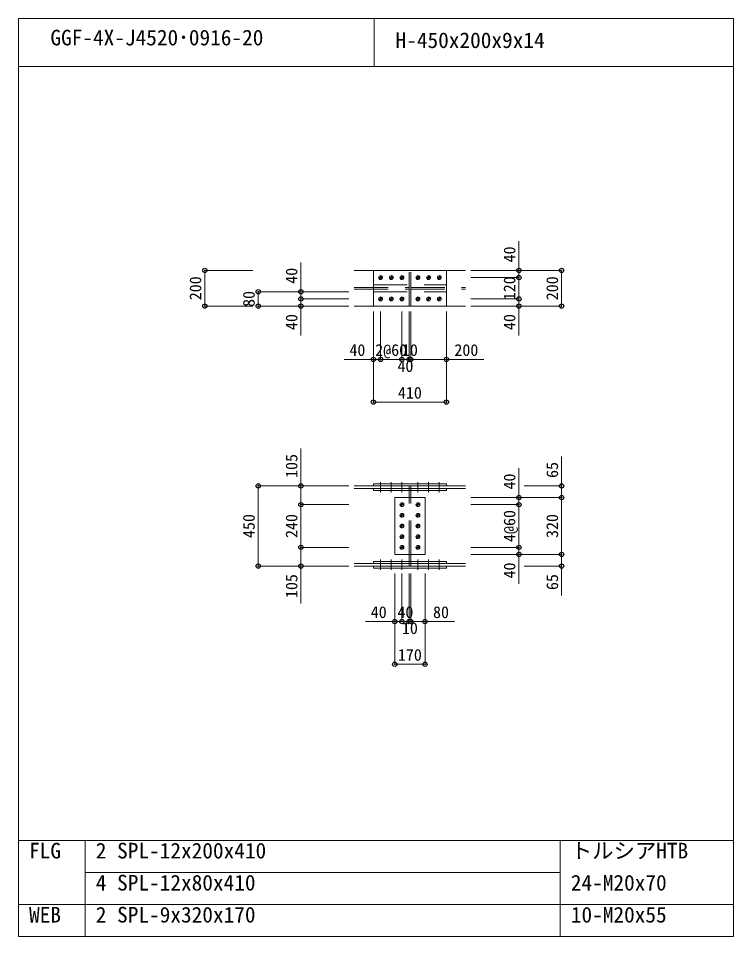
# Model space of a CAD drawing. Units: millimetres, scale not verified. Extents: x -8310 to 8310, y -4800 to 5700.
# Drawn here: x -8310 to -4290, y -4800 to 360 of the extents above; entities that cross this region are included whole.
import ezdxf
from ezdxf.enums import TextEntityAlignment as Align

# ---------------------------------------------------------------- set-up
doc = ezdxf.new("R2010")
doc.units = ezdxf.units.MM
doc.header["$LTSCALE"] = 30
doc.header["$PDMODE"] = 32
doc.header["$PDSIZE"] = 24
doc.linetypes.add('USER2', pattern=[9.525, 6.35, -3.175])
doc.layers.add('0-0', color=7, linetype='Continuous')
doc.layers.add('0-2', color=7, linetype='Continuous')
for name, color, linetype, lineweight in [('0-1', 7, 'Continuous', 18), ('0-5', 7, 'Continuous', 18), ('0-6', 7, 'USER2', 18), ('0-8', 7, 'Continuous', 18), ('0-9', 7, 'Continuous', 18), ('0-A', 7, 'Continuous', 18), ('0-B', 7, 'Continuous', 18)]:
    doc.layers.add(name, color=color, linetype=linetype, lineweight=lineweight)
doc.styles.add('ＭＳ ゴシック', font='')
doc.styles.get('ＭＳ ゴシック').set_extended_font_data('MS Gothic')

msp = doc.modelspace()

# ---------------------------------------------------------------- linework, layer by layer
at = {"layer": '0-0'}
for p in [(-7262, -1056.5), (-5497, -1056.5), (-5257, -1056.5), (-5497, -1096.5), (-6962, -1176.5), (-6722, -1176.5), (-6722, -1216.5), (-5497, -1216.5), (-7262, -1256.5), (-6962, -1256.5), (-6722, -1256.5), (-5497, -1256.5), (-5257, -1256.5), (-6314.5, -1556.5), (-6274.5, -1556.5), (-6154.5, -1556.5), (-6114.5, -1556.5), (-6104.5, -1556.5), (-5904.5, -1556.5), (-6314.5, -1796.5), (-5904.5, -1796.5), (-6962, -2267.5), (-6722, -2267.5), (-5257, -2267.5), (-5497, -2332.5), (-5257, -2332.5), (-6722, -2372.5), (-5497, -2372.5), (-6722, -2612.5), (-5497, -2612.5), (-5497, -2652.5), (-5257, -2652.5), (-6962, -2717.5), (-6722, -2717.5), (-5257, -2717.5), (-6194.5, -3029.5), (-6154.5, -3029.5), (-6114.5, -3029.5), (-6104.5, -3029.5), (-6024.5, -3029.5), (-6194.5, -3269.5), (-6024.5, -3269.5)]:
    msp.add_point(p, dxfattribs=at)
at = {"layer": '0-1'}
for p, q in [((-8310, -4800), (-8310, 360)), ((-8310, 360), (-4290, 360)), ((-6310, 90), (-6310, 360)), ((-4290, -4800), (-4290, 360)), ((-8310, 90), (-4290, 90)), ((-8310, -4260), (-4290, -4260)), ((-7935, -4800), (-7935, -4260)), ((-5265, -4800), (-5265, -4260)), ((-7935, -4440), (-5265, -4440)), ((-8310, -4620), (-4290, -4620)), ((-8310, -4800), (-4290, -4800))]:
    msp.add_line(p, q, dxfattribs=at)
at = {"layer": '0-5'}
for p, q in [((-6422, -1056.5), (-6114.5, -1056.5)), ((-6314.5, -1056.5), (-5904.5, -1056.5)), ((-6314.5, -1256.5), (-6314.5, -1056.5)), ((-6104.5, -1056.5), (-5797, -1056.5)), ((-6422, -1256.5), (-6114.5, -1256.5)), ((-6104.5, -1256.5), (-5797, -1256.5)), ((-6422, -2267.5), (-6114.5, -2267.5)), ((-6314.5, -2255.5), (-5904.5, -2255.5)), ((-6314.5, -2267.5), (-6314.5, -2255.5)), ((-6104.5, -2267.5), (-5797, -2267.5)), ((-6104.5, -2281.5), (-6104.5, -2267.5)), ((-6314.5, -2281.5), (-5904.5, -2281.5)), ((-6314.5, -2293.5), (-6314.5, -2281.5)), ((-6114.5, -2332.5), (-6114.5, -2293.5)), ((-6104.5, -2281.5), (-5797, -2281.5)), ((-6104.5, -2332.5), (-6104.5, -2293.5)), ((-6194.5, -2332.5), (-6024.5, -2332.5)), ((-6194.5, -2652.5), (-6194.5, -2332.5)), ((-6114.5, -2691.5), (-6114.5, -2652.5)), ((-6104.5, -2691.5), (-6104.5, -2652.5)), ((-6422, -2703.5), (-6114.5, -2703.5)), ((-6314.5, -2691.5), (-6114.5, -2691.5)), ((-6314.5, -2703.5), (-6314.5, -2691.5)), ((-6314.5, -2703.5), (-6114.5, -2703.5)), ((-6314.5, -2717.5), (-6114.5, -2717.5)), ((-6314.5, -2729.5), (-6314.5, -2717.5)), ((-6314.5, -2729.5), (-6114.5, -2729.5)), ((-6114.5, -2691.5), (-5904.5, -2691.5)), ((-6114.5, -2703.5), (-5904.5, -2703.5)), ((-6114.5, -2717.5), (-5904.5, -2717.5)), ((-6114.5, -2729.5), (-5904.5, -2729.5)), ((-6104.5, -2717.5), (-5797, -2717.5)), ((-5904.5, -2703.5), (-5904.5, -2691.5)), ((-5904.5, -2729.5), (-5904.5, -2717.5))]:
    msp.add_line(p, q, dxfattribs=at)
for points in [[(-6314.5, -1256.5), (-5904.5, -1256.5), (-5904.5, -1056.5)], [(-6422, -2281.5), (-6114.5, -2281.5), (-6114.5, -2267.5)], [(-6314.5, -2267.5), (-5904.5, -2267.5), (-5904.5, -2255.5)], [(-6314.5, -2293.5), (-5904.5, -2293.5), (-5904.5, -2281.5)], [(-6194.5, -2652.5), (-6024.5, -2652.5), (-6024.5, -2332.5)], [(-6422, -2717.5), (-6114.5, -2717.5), (-6114.5, -2703.5)], [(-6104.5, -2717.5), (-6104.5, -2703.5), (-5797, -2703.5)]]:
    msp.add_lwpolyline(points, dxfattribs=at)
at = {"layer": '0-6'}
for p, q in [((-6314.5, -1056.5), (-5904.5, -1056.5)), ((-6114.5, -1256.5), (-6114.5, -1056.5)), ((-6104.5, -1256.5), (-6104.5, -1056.5)), ((-6422, -1152), (-6114.5, -1152)), ((-6422, -1161), (-6114.5, -1161)), ((-6314.5, -1136.5), (-5904.5, -1136.5)), ((-6314.5, -1176.5), (-5904.5, -1176.5)), ((-6104.5, -1152), (-5797, -1152)), ((-6104.5, -1161), (-5797, -1161)), ((-6314.5, -1256.5), (-5904.5, -1256.5)), ((-6114.5, -2293.5), (-6114.5, -2281.5)), ((-6104.5, -2293.5), (-6104.5, -2281.5)), ((-6114.5, -2652.5), (-6114.5, -2332.5)), ((-6104.5, -2652.5), (-6104.5, -2332.5)), ((-6114.5, -2703.5), (-6114.5, -2691.5)), ((-6104.5, -2703.5), (-6104.5, -2691.5))]:
    msp.add_line(p, q, dxfattribs=at)
at = {"layer": '0-8'}
for p, q in [((-6285.5, -1096.5), (-6263.5, -1096.5)), ((-6283.84, -1105.84), (-6265.17, -1087.17)), ((-6274.5, -1107.5), (-6274.5, -1085.5)), ((-6225.5, -1096.5), (-6203.5, -1096.5)), ((-6223.84, -1105.84), (-6205.17, -1087.17)), ((-6214.5, -1107.5), (-6214.5, -1085.5)), ((-6165.5, -1096.5), (-6143.5, -1096.5)), ((-6163.84, -1105.84), (-6145.17, -1087.17)), ((-6154.5, -1107.5), (-6154.5, -1085.5)), ((-6075.5, -1096.5), (-6053.5, -1096.5)), ((-6073.84, -1105.84), (-6055.17, -1087.17)), ((-6064.5, -1107.5), (-6064.5, -1085.5)), ((-6015.5, -1096.5), (-5993.5, -1096.5)), ((-6013.84, -1105.84), (-5995.17, -1087.17)), ((-6004.5, -1107.5), (-6004.5, -1085.5)), ((-5955.5, -1096.5), (-5933.5, -1096.5)), ((-5953.84, -1105.84), (-5935.17, -1087.17)), ((-5944.5, -1107.5), (-5944.5, -1085.5)), ((-6285.5, -1216.5), (-6263.5, -1216.5)), ((-6283.84, -1225.84), (-6265.17, -1207.17)), ((-6274.5, -1227.5), (-6274.5, -1205.5)), ((-6225.5, -1216.5), (-6203.5, -1216.5)), ((-6223.84, -1225.84), (-6205.17, -1207.17)), ((-6214.5, -1227.5), (-6214.5, -1205.5)), ((-6165.5, -1216.5), (-6143.5, -1216.5)), ((-6163.84, -1225.84), (-6145.17, -1207.17)), ((-6154.5, -1227.5), (-6154.5, -1205.5)), ((-6075.5, -1216.5), (-6053.5, -1216.5)), ((-6073.84, -1225.84), (-6055.17, -1207.17)), ((-6064.5, -1227.5), (-6064.5, -1205.5)), ((-6015.5, -1216.5), (-5993.5, -1216.5)), ((-6013.84, -1225.84), (-5995.17, -1207.17)), ((-6004.5, -1227.5), (-6004.5, -1205.5)), ((-5955.5, -1216.5), (-5933.5, -1216.5)), ((-5953.84, -1225.84), (-5935.17, -1207.17)), ((-5944.5, -1227.5), (-5944.5, -1205.5)), ((-6165.5, -2372.5), (-6143.5, -2372.5)), ((-6163.84, -2381.84), (-6145.17, -2363.17)), ((-6154.5, -2383.5), (-6154.5, -2361.5)), ((-6075.5, -2372.5), (-6053.5, -2372.5)), ((-6073.84, -2381.84), (-6055.17, -2363.17)), ((-6064.5, -2383.5), (-6064.5, -2361.5)), ((-6163.84, -2441.84), (-6145.17, -2423.17)), ((-6154.5, -2443.5), (-6154.5, -2421.5)), ((-6073.84, -2441.84), (-6055.17, -2423.17)), ((-6064.5, -2443.5), (-6064.5, -2421.5)), ((-6165.5, -2432.5), (-6143.5, -2432.5)), ((-6075.5, -2432.5), (-6053.5, -2432.5)), ((-6165.5, -2492.5), (-6143.5, -2492.5)), ((-6163.84, -2501.84), (-6145.17, -2483.17)), ((-6154.5, -2503.5), (-6154.5, -2481.5)), ((-6075.5, -2492.5), (-6053.5, -2492.5)), ((-6073.84, -2501.84), (-6055.17, -2483.17)), ((-6064.5, -2503.5), (-6064.5, -2481.5)), ((-6165.5, -2552.5), (-6143.5, -2552.5)), ((-6163.84, -2561.84), (-6145.17, -2543.17)), ((-6154.5, -2563.5), (-6154.5, -2541.5)), ((-6075.5, -2552.5), (-6053.5, -2552.5)), ((-6073.84, -2561.84), (-6055.17, -2543.17)), ((-6064.5, -2563.5), (-6064.5, -2541.5)), ((-6165.5, -2612.5), (-6143.5, -2612.5)), ((-6163.84, -2621.84), (-6145.17, -2603.17)), ((-6154.5, -2623.5), (-6154.5, -2601.5)), ((-6075.5, -2612.5), (-6053.5, -2612.5)), ((-6073.84, -2621.84), (-6055.17, -2603.17)), ((-6064.5, -2623.5), (-6064.5, -2601.5))]:
    msp.add_line(p, q, dxfattribs=at)
at = {"layer": '0-9'}
for p, q in [((-6274.5, -2245.5), (-6274.5, -2303.5)), ((-6214.5, -2245.5), (-6214.5, -2303.5)), ((-6154.5, -2245.5), (-6154.5, -2303.5)), ((-6064.5, -2245.5), (-6064.5, -2303.5)), ((-6004.5, -2245.5), (-6004.5, -2303.5)), ((-5944.5, -2245.5), (-5944.5, -2303.5)), ((-6274.5, -2739.5), (-6274.5, -2681.5)), ((-6214.5, -2739.5), (-6214.5, -2681.5)), ((-6154.5, -2739.5), (-6154.5, -2681.5)), ((-6064.5, -2739.5), (-6064.5, -2681.5)), ((-6004.5, -2739.5), (-6004.5, -2681.5)), ((-5944.5, -2739.5), (-5944.5, -2681.5))]:
    msp.add_line(p, q, dxfattribs=at)
at = {"layer": '0-A'}
for p, q in [((-6992, -1056.5), (-7262, -1056.5)), ((-5767, -1056.5), (-5497, -1056.5)), ((-5767, -1056.5), (-5257, -1056.5)), ((-5767, -1096.5), (-5497, -1096.5)), ((-6452, -1176.5), (-6962, -1176.5)), ((-6452, -1176.5), (-6722, -1176.5)), ((-6452, -1216.5), (-6722, -1216.5)), ((-6722, -1421.5), (-6722, -1216.5)), ((-5767, -1216.5), (-5497, -1216.5)), ((-5497, -1421.5), (-5497, -1216.5)), ((-6452, -1256.5), (-6722, -1256.5)), ((-6314.5, -1286.5), (-6314.5, -1556.5)), ((-6314.5, -1286.5), (-6314.5, -1796.5)), ((-6274.5, -1286.5), (-6274.5, -1556.5)), ((-6274.5, -1286.5), (-6274.5, -1556.5)), ((-6154.5, -1286.5), (-6154.5, -1556.5)), ((-6154.5, -1286.5), (-6154.5, -1556.5)), ((-6114.5, -1286.5), (-6114.5, -1556.5)), ((-6114.5, -1286.5), (-6114.5, -1556.5)), ((-6104.5, -1286.5), (-6104.5, -1556.5)), ((-6104.5, -1286.5), (-6104.5, -1556.5)), ((-5904.5, -1286.5), (-5904.5, -1556.5)), ((-5904.5, -1286.5), (-5904.5, -1796.5)), ((-5767, -1256.5), (-5497, -1256.5)), ((-6479.5, -1556.5), (-6274.5, -1556.5)), ((-6274.5, -1556.5), (-6154.5, -1556.5)), ((-6154.5, -1556.5), (-6114.5, -1556.5)), ((-6114.5, -1556.5), (-6104.5, -1556.5)), ((-6104.5, -1556.5), (-5694.5, -1556.5)), ((-6314.5, -1796.5), (-5904.5, -1796.5)), ((-6452, -2267.5), (-6962, -2267.5)), ((-6452, -2267.5), (-6722, -2267.5)), ((-5466.63, -2267.5), (-5257, -2267.5)), ((-6452, -2372.5), (-6722, -2372.5)), ((-5767, -2332.5), (-5497, -2332.5)), ((-5767, -2332.5), (-5257, -2332.5)), ((-5767, -2372.5), (-5497, -2372.5)), ((-6452, -2612.5), (-6722, -2612.5)), ((-6722, -2927.5), (-6722, -2612.5)), ((-5767, -2612.5), (-5497, -2612.5)), ((-5497, -2817.5), (-5497, -2612.5)), ((-5767, -2652.5), (-5497, -2652.5)), ((-5767, -2652.5), (-5257, -2652.5)), ((-5257, -2882.5), (-5257, -2652.5)), ((-6452, -2717.5), (-6722, -2717.5)), ((-5466.63, -2717.5), (-5257, -2717.5)), ((-6194.5, -2759.5), (-6194.5, -3029.5)), ((-6194.5, -2759.5), (-6194.5, -3269.5)), ((-6154.5, -2759.5), (-6154.5, -3029.5)), ((-6154.5, -2759.5), (-6154.5, -3029.5)), ((-6114.5, -2759.5), (-6114.5, -3029.5)), ((-6114.5, -2759.5), (-6114.5, -3029.5)), ((-6104.5, -2759.5), (-6104.5, -3029.5)), ((-6104.5, -2759.5), (-6104.5, -3029.5)), ((-6024.5, -2759.5), (-6024.5, -3029.5)), ((-6024.5, -2759.5), (-6024.5, -3269.5)), ((-6359.5, -3029.5), (-6154.5, -3029.5)), ((-6154.5, -3029.5), (-6114.5, -3029.5)), ((-6114.5, -3029.5), (-6104.5, -3029.5)), ((-6104.5, -3029.5), (-5859.5, -3029.5)), ((-6194.5, -3269.5), (-6024.5, -3269.5))]:
    msp.add_line(p, q, dxfattribs=at)
for points in [[(-5767, -1096.5), (-5497, -1096.5), (-5497, -891.5)], [(-6452, -1216.5), (-6722, -1216.5), (-6722, -1011.5)], [(-6992, -1256.5), (-7262, -1256.5), (-7262, -1056.5)], [(-5767, -1256.5), (-5257, -1256.5), (-5257, -1056.5)], [(-5767, -1216.5), (-5497, -1216.5), (-5497, -1096.5)], [(-6452, -1256.5), (-6962, -1256.5), (-6962, -1176.5)], [(-6452, -2372.5), (-6722, -2372.5), (-6722, -2057.5)], [(-5767, -2332.5), (-5257, -2332.5), (-5257, -2102.5)], [(-5767, -2372.5), (-5497, -2372.5), (-5497, -2167.5)], [(-6452, -2717.5), (-6962, -2717.5), (-6962, -2267.5)], [(-6452, -2612.5), (-6722, -2612.5), (-6722, -2372.5)], [(-5767, -2652.5), (-5257, -2652.5), (-5257, -2332.5)], [(-5767, -2612.5), (-5497, -2612.5), (-5497, -2372.5)]]:
    msp.add_lwpolyline(points, dxfattribs=at)
at = {"layer": '0-B'}
for centre in [(-6274.5, -1096.5), (-6214.5, -1096.5), (-6154.5, -1096.5), (-6064.5, -1096.5), (-6004.5, -1096.5), (-5944.5, -1096.5), (-6274.5, -1216.5), (-6214.5, -1216.5), (-6154.5, -1216.5), (-6064.5, -1216.5), (-6004.5, -1216.5), (-5944.5, -1216.5), (-6154.5, -2372.5), (-6064.5, -2372.5), (-6154.5, -2432.5), (-6064.5, -2432.5), (-6154.5, -2492.5), (-6064.5, -2492.5), (-6154.5, -2552.5), (-6064.5, -2552.5), (-6154.5, -2612.5), (-6064.5, -2612.5)]:
    msp.add_circle(centre, 11, dxfattribs=at)

# ---------------------------------------------------------------- texts
at = {"layer": '0-2', "style": 'ＭＳ ゴシック'}
for s, p in [('GGF-4X-J4520･0916-20', (-8130, 181.8)), ('H-450x200x9x14', (-6190, 166.8)), ('FLG', (-8250, -4387.2)), ('2', (-7875, -4387.2)), ('SPL-12x200x410', (-7755, -4387.2)), ('トルシアHTB', (-5205, -4387.2)), ('4', (-7875, -4567.2)), ('SPL-12x80x410', (-7755, -4567.2)), ('24-M20x70', (-5205, -4567.2)), ('WEB', (-8250, -4747.2)), ('2', (-7875, -4747.2)), ('SPL-9x320x170', (-7755, -4747.2)), ('10-M20x55', (-5205, -4747.2))]:
    msp.add_text(s, height=87.98, dxfattribs=at).set_placement(p, align=Align.BOTTOM_LEFT)
at = {"layer": '0-A', "style": 'ＭＳ ゴシック'}
for s, p in [('40', (-5497, -1011.5)), ('40', (-6722, -1131.5)), ('200', (-7262, -1224)), ('120', (-5497, -1224)), ('200', (-5257, -1224)), ('80', (-6962, -1261.5)), ('40', (-6722, -1391.5)), ('40', (-5497, -1391.5)), ('105', (-6722, -2222.5)), ('65', (-5257, -2222.5)), ('40', (-5497, -2287.5)), ('4@60', (-5497, -2582.5)), ('450', (-6962, -2560)), ('240', (-6722, -2560)), ('320', (-5257, -2560)), ('40', (-5497, -2787.5)), ('105', (-6722, -2897.5)), ('65', (-5257, -2852.5))]:
    msp.add_text(s, height=65.98, rotation=90, dxfattribs=at).set_placement(p, align=Align.BOTTOM_LEFT)
for s, p in [('40', (-6449.5, -1556.5)), ('2@60', (-6304.5, -1556.5)), ('10', (-6154.5, -1556.5)), ('200', (-5859.5, -1556.5)), ('40', (-6179.5, -1646.5)), ('410', (-6177, -1796.5)), ('40', (-6329.5, -3029.5)), ('40', (-6179.5, -3029.5)), ('80', (-5979.5, -3029.5)), ('10', (-6154.5, -3119.5)), ('170', (-6177, -3269.5))]:
    msp.add_text(s, height=65.98, dxfattribs=at).set_placement(p, align=Align.BOTTOM_LEFT)

doc.saveas('drawing.dxf')
